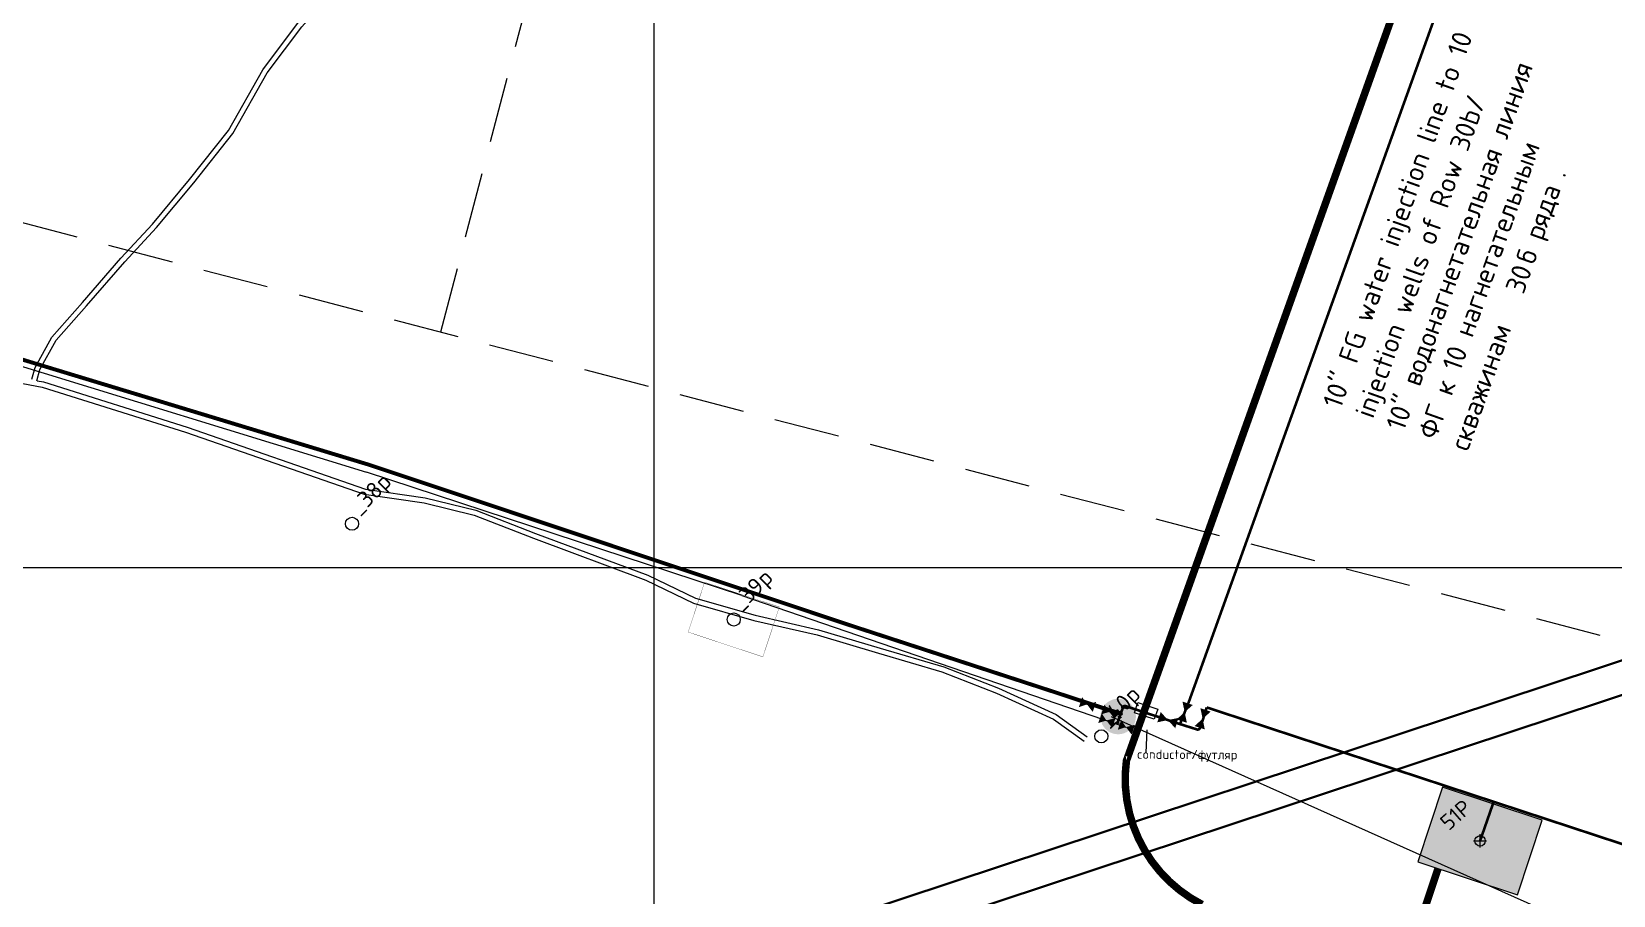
# Model space of a CAD drawing. Header units: millimetres. Extents: x 519 to 9564855, y -810 to 5021775.
# Drawn here: x 9535526 to 9536732, y 4995750 to 4996408 of the extents above; entities that cross this region are included whole.
import ezdxf

# ---------------------------------------------------------------- set-up
doc = ezdxf.new("R2010")
doc.units = ezdxf.units.MM
doc.header["$LTSCALE"] = 2
doc.header["$MEASUREMENT"] = 0
doc.header["$PDMODE"] = 2
doc.header["$PDSIZE"] = 5
doc.linetypes.add('92051501$0$DASHED', pattern=[0.75, 0.5, -0.25])
doc.linetypes.add('DASHED', pattern=[0.75, 0.5, -0.25])
for name, color, linetype in [('42 доп. скв. на 2009 год', 96, 'Continuous'), ('Existing roads', 41, 'Continuous'), ('FIBERGLASS', 212, 'Continuous'), ('GRID_PULKOVO', 7, 'Continuous'), ('New disposal wells', 191, 'Continuous'), ('OilColl&Flowlines', 3, 'Continuous'), ('OLD WELLS(dr.bfr2000)', 24, 'Continuous'), ('ROAD_GROUND', 9, 'Continuous'), ('Скважины 2016', 7, 'Continuous')]:
    doc.layers.add(name, color=color, linetype=linetype)
for name, color, linetype, lineweight in [('Электро', 1, 'Continuous', 30), ('Электроснаб', 1, 'Continuous', 18), ('Электроснабжене', 1, 'Continuous', 18)]:
    doc.layers.add(name, color=color, linetype=linetype, lineweight=lineweight)
doc.styles.add('Elect', font='isocpeur.ttf')

msp = doc.modelspace()

# ---------------------------------------------------------------- hatches: boundary and pattern name
at = {"layer": '42 доп. скв. на 2009 год', "linetype": 'ByBlock', "lineweight": 0, "ltscale": 80}
msp.add_hatch(color=81, dxfattribs=at).paths.add_polyline_path([(9536582.482019547, 4995775.777595408), (9536658.462545207, 4995750.637016011), (9536677.317979746, 4995807.622410256), (9536601.337454084, 4995832.762989642)])
at = {"layer": 'New disposal wells', "linetype": 'ByBlock', "lineweight": 0}
h = msp.add_hatch(color=202, dxfattribs=at)
edge = h.paths.add_edge_path()
edge.add_arc((9536354.023209857, 4995886.498368609), 13.543002181861, 9.0791382e-09, 360.0000000090793)

# ---------------------------------------------------------------- linework, layer by layer
at = {"layer": '42 доп. скв. на 2009 год', "linetype": 'ByBlock', "lineweight": 0, "ltscale": 80}
msp.add_point((9536629.899999637, 4995791.700002822), dxfattribs=at)
at = {"layer": 'Existing roads', "lineweight": 0, "const_width": 5.699999999999987, "flags": 128}
for points in [[(9536652.449999493, 4996670.690002827), (9536360.153018247, 4995852.273513047)], [(9536597.848257827, 4995770.680683838), (9536571.8912253, 4995692.273302259)]]:
    msp.add_lwpolyline(points, dxfattribs=at)
msp.add_lwpolyline([(9536418.043295052, 4995743.208583577, -0.3180823426758494), (9536360.357545927, 4995853.290969487, 0.1160592382658261), (9536360.357545944, 4995853.290969487)], format="xyb", dxfattribs=at)
at = {"layer": 'FIBERGLASS', "color": 5, "linetype": '92051501$0$DASHED', "lineweight": 0, "ltscale": 50}
for p, q in [((9535837.592664523, 4996179.564950096), (9535999.999999257, 4996798.390410178)), ((9535511.933763567, 4996264.684991563), (9537931.337977037, 4995632.306185476))]:
    msp.add_line(p, q, dxfattribs=at)
at = {"layer": 'FIBERGLASS', "lineweight": 0}
for p, q in [((9535210.165339943, 4996252.14841329), (9535783.06068026, 4996078.327823834)), ((9535210.165339943, 4996252.14841329), (9535783.06068026, 4996078.327823834)), ((9536355.554680407, 4995887.32182426), (9535783.06068026, 4996078.327823832)), ((9536355.554680407, 4995887.32182426), (9535783.06068026, 4996078.327823832)), ((9536355.554680413, 4995887.321824257), (9536353.317242118, 4995880.689036682))]:
    msp.add_line(p, q, dxfattribs=at)
at = {"layer": 'GRID_PULKOVO', "lineweight": 0}
for p, q in [((9535999.999997424, 5010000.000001099), (9536000.000000013, 4992000.000002671)), ((9532999.999999236, 4996000.000002196), (9548000.000000002, 4996000.000004235))]:
    msp.add_line(p, q, dxfattribs=at)
at = {"layer": 'New disposal wells', "color": 5, "lineweight": 0}
for p, q in [((9535495.517705923, 4996160.472872261), (9535781.142876113, 4996072.642577669)), ((9536067.101608073, 4995978.766495567), (9536359.974954657, 4995878.407639549))]:
    msp.add_line(p, q, dxfattribs=at)
at = {"layer": 'New disposal wells', "color": 5, "linetype": 'ByBlock', "lineweight": 0, "ltscale": 25}
msp.add_line((9536067.101608073, 4995978.766495567), (9535781.142876113, 4996072.642577669), dxfattribs=at)
at = {"layer": 'New disposal wells', "color": 0, "lineweight": 0}
for p, q in [((9536756.33155048, 4995704.146351019), (9536348.978568917, 4995886.149138976)), ((9536375.992296364, 4995876.413620058), (9536375.232096436, 4995858.876898048))]:
    msp.add_line(p, q, dxfattribs=at)
at = {"layer": 'New disposal wells', "color": 84, "lineweight": 0, "const_width": 1.999999999999998}
for points in [[(9536407.989999633, 4995897.89000279), (9536708.149999492, 4996733.180002837), (9536469.88999948, 4996809.640002798), (9536232.219999474, 4996885.800002763), (9535970.479999464, 4996970.56000272), (9535408.579999428, 4997125.130002634), (9535186.299999423, 4997174.786894761), (9535186.299999423, 4997174.786894761)], [(9536407.989999633, 4995897.89000279), (9536401.188287422, 4995880.722818177), (9536359.18053563, 4995894.581919618)], [(9536629.899999637, 4995791.700002822), (9536640.283750396, 4995821.523238662)]]:
    msp.add_lwpolyline(points, dxfattribs=at)
at = {"layer": 'New disposal wells', "color": 212, "linetype": 'DASHED', "lineweight": 0, "ltscale": 0.07, "const_width": 2.999999999999996}
msp.add_lwpolyline([(9536356.021697367, 4995888.621989378), (9536148.836080603, 4995956.291093412), (9536074.950753553, 4995980.942077953), (9536035.484119793, 4995994.109663691), (9535999.999999383, 4996005.948529927), (9535948.389616733, 4996023.167736981), (9535913.707884504, 4996034.738895684), (9535860.19264118, 4996052.593637465), (9535795.682634147, 4996074.116654948), (9535783.06068026, 4996078.327823832), (9535533.827308372, 4996153.94703133), (9535452.128927473, 4996178.734910942), (9535298.052575137, 4996225.482790528), (9535278.291218927, 4996231.478528918), (9535244.28648552, 4996241.795810957), (9535228.70035416, 4996246.524755933), (9535214.616526388, 4996250.797891129), (9535210.165339943, 4996252.148413291), (9535146.255330123, 4996269.452954503), (9535096.540343724, 4996282.913991882), (9535043.161799472, 4996297.366989485), (9534999.99999934, 4996309.053658782), (9534933.75580782, 4996326.990212779), (9534902.780179804, 4996335.874588622)], dxfattribs=at)
at = {"layer": 'New disposal wells', "color": 212, "linetype": 'ByBlock', "lineweight": 0}
for points in [[(9536325.359680893, 4995897.460895772, 7.999999999999992, 0, 0), (9536330.305719463, 4995895.74584794, 0, 7.999999999999992, 0), (9536335.946310142, 4995893.789962909, 7.999999999999992, 7.999999999999992, 0)], [(9536342.32482528, 4995891.800671627, 7.999999999999992, 0, 0), (9536347.270863865, 4995890.085623795, 0, 7.999999999999992, 0), (9536352.911454553, 4995888.129738763, 7.999999999999992, 7.999999999999992, 0)]]:
    msp.add_lwpolyline(points, format="xyseb", dxfattribs=at)
at = {"layer": 'New disposal wells', "color": 84, "lineweight": 0, "ltscale": 25, "const_width": 1.999999999999998}
for points in [[(9536357.915897807, 4995894.034967774), (9536353.223747801, 4995880.721074365)], [(9536421.515630538, 4995893.442108834), (9536418.267520122, 4995883.007285637)], [(9536421.515630538, 4995893.442108834), (9536932.472812572, 4995725.414208567)], [(9536401.188287422, 4995880.722818177), (9536408.727416433, 4995878.333036532)], [(9536417.137515977, 4995879.580843564), (9536416.245780662, 4995877.467958958)], [(9536418.311527483, 4995883.142801432), (9536416.965817323, 4995879.178074537)], [(9536408.727416433, 4995878.333036532), (9536414.088256432, 4995876.646192225)]]:
    msp.add_lwpolyline(points, dxfattribs=at)
for points in [[(9536357.742676727, 4995893.795732215, -0.3273544023102104), (9536359.488066053, 4995894.540977125, -0.4363554399590777)], [(9536413.729001377, 4995876.747615207, 0.4646183911595365), (9536416.446457976, 4995877.904478848, -0.3643137457367704)]]:
    msp.add_lwpolyline(points, format="xyb", dxfattribs=at)
at = {"layer": 'New disposal wells', "color": 17, "lineweight": 0}
msp.add_lwpolyline([(9536369.044520013, 4995897.165191333), (9536384.173107093, 4995892.16301026), (9536381.364857983, 4995884.481784347), (9536366.476626694, 4995889.404436037)], close=True, dxfattribs=at)
at = {"layer": 'New disposal wells', "color": 5, "linetype": 'ByBlock', "lineweight": 0}
for points in [[(9536340.1317603, 4995885.227493023, 7.999999999999992, 0, 0), (9536345.077798882, 4995883.512445193, 0, 7.999999999999992, 0), (9536350.718389548, 4995881.556560155, 7.999999999999992, 7.999999999999992, 0)], [(9536355.028916072, 4995880.122687387, 7.999999999999992, 0, 0), (9536359.974954648, 4995878.407639549, 0, 7.999999999999992, 0), (9536365.615545336, 4995876.451754522, 7.999999999999992, 7.999999999999992, 0)]]:
    msp.add_lwpolyline(points, format="xyseb", dxfattribs=at)
at = {"layer": 'New disposal wells', "color": 19, "lineweight": 0}
msp.add_lwpolyline([(9536582.482019547, 4995775.777595408), (9536658.462545207, 4995750.637016011), (9536677.317979746, 4995807.622410256), (9536601.337454084, 4995832.762989642)], close=True, dxfattribs=at)
at = {"layer": 'New disposal wells', "color": 7, "lineweight": 0}
msp.add_circle((9536629.899999637, 4995791.700002822), 4, dxfattribs=at)
at = {"layer": 'New disposal wells', "color": 84, "lineweight": 0, "ltscale": 4}
for points in [[(9536403.050386086, 4995897.885076017, 4.52738865264e-05), (9536410.907491876, 4995895.285302063, 4.52738865264e-05), (9536404.727468692, 4995889.780735821, 4.52738865264e-05)], [(9536416.734833525, 4995892.83803825, 4.52738690449e-05), (9536424.591939336, 4995890.2382643, 4.52738690449e-05), (9536418.411916144, 4995884.733698058, 4.52738690449e-05)], [(9536386.473210877, 4995889.947258262, 5.83324531389e-05), (9536391.9809379, 4995883.770051839, 5.83324531389e-05), (9536383.877456697, 4995882.088823541, 5.83324531389e-05)], [(9536400.084419094, 4995885.451280146, 5.83324531389e-05), (9536397.488664916, 4995877.592845417, 5.83324531389e-05), (9536391.9809379, 4995883.770051839, 5.83324531389e-05)], [(9536398.547445497, 4995884.276169579, 4.52738865264e-05), (9536404.727468692, 4995889.780735821, 4.52738865264e-05), (9536406.404551292, 4995881.676395618, 4.52738865264e-05)], [(9536412.23189294, 4995879.229131817, 4.52738690449e-05), (9536418.411916144, 4995884.733698058, 4.52738690449e-05), (9536420.088998733, 4995876.629357857, 4.52738690449e-05)]]:
    msp.add_solid(points, dxfattribs=at)
at = {"layer": 'OilColl&Flowlines', "color": 5, "linetype": 'ByBlock', "lineweight": 0}
for points in [[(9536356.021697367, 4995888.621989378, 3.839999999999995, 0, 0), (9536356.844920313, 4995890.9960879, 0, 3.839999999999995, 0), (9536357.783745127, 4995893.703571427, 3.839999999999995, 3.839999999999995, 0)], [(9536353.52637096, 4995881.375299759, 3.839999999999995, 0, 0), (9536354.349593926, 4995883.749398279, 0, 3.839999999999995, 0), (9536355.288418733, 4995886.45688181, 3.839999999999995, 3.839999999999995, 0)]]:
    msp.add_lwpolyline(points, format="xyseb", dxfattribs=at)
at = {"layer": 'OLD WELLS(dr.bfr2000)', "lineweight": 0}
for centre in [(9535769.9999996, 4996033.400002686), (9536060.999999607, 4995960.400002733), (9536341.199999627, 4995871.400002777)]:
    msp.add_circle(centre, 4.999999999999998, dxfattribs=at)
at = {"layer": 'ROAD_GROUND', "lineweight": 0}
for points in [[(9535525.8670736, 4996143.484350078), (9535528.4137926, 4996152.383297075), (9535541.145297587, 4996175.672636079), (9535564.631596597, 4996202.094722087), (9535593.888752593, 4996235.806197086), (9535618.028322583, 4996261.793373092), (9535646.231686583, 4996295.876589098), (9535675.812119577, 4996333.001025098), (9535702.04499556, 4996379.306987101), (9535728.536484556, 4996414.687873108), (9535765.51932355, 4996456.243212119), (9535790.267734554, 4996500.023105117), (9535822.025305543, 4996543.664798122), (9535845.23288953, 4996588.393945126), (9535865.44236451, 4996633.591490125), (9535883.278017525, 4996679.884027133), (9535905.944660503, 4996724.508980135), (9535943.749037487, 4996773.071518145), (9535967.8472375, 4996805.727038148), (9535975.390115492, 4996828.065561143), (9535981.358177496, 4996852.833019151), (9535988.65783148, 4996880.548218148)], [(9535529.712693587, 4996142.383802075), (9535532.1369996, 4996150.855003078), (9535544.436999597, 4996173.355003081), (9535567.636999592, 4996199.455003081), (9535596.865425587, 4996233.133373087), (9535621.036999587, 4996259.155003089), (9535649.336999564, 4996293.355003107), (9535679.136999572, 4996330.755003102), (9535705.399680557, 4996377.113575102), (9535731.636999553, 4996412.155003107), (9535768.791292544, 4996453.902995119), (9535793.636999536, 4996497.855003122), (9535825.436999537, 4996541.555003121), (9535848.836999524, 4996586.655003132), (9535869.136999523, 4996632.05500313), (9535886.936999517, 4996678.255003137), (9535909.33699952, 4996722.355003138), (9535946.936999507, 4996770.655003146), (9535971.436999487, 4996803.855003142), (9535979.236999497, 4996826.955003149), (9535985.236999486, 4996851.855003146), (9535992.525917487, 4996879.529438149)], [(9534916.236999564, 4996311.755002981), (9534947.936999572, 4996302.055002988), (9535046.536999583, 4996273.055002999), (9535093.169600587, 4996260.042324008), (9535269.33699959, 4996217.755003037), (9535450.5369996, 4996158.855003058), (9535497.536999598, 4996144.255003076), (9535533.8369996, 4996137.555003072), (9535643.1369996, 4996103.255003102), (9535779.336999623, 4996055.855003119), (9535825.01448662, 4996049.347789123), (9535863.136999616, 4996040.055003128), (9535908.43699962, 4996022.355003135), (9535993.936999628, 4995990.45500315), (9536030.336999632, 4995972.955003155), (9536076.33699962, 4995959.75500316), (9536124.536999637, 4995948.755003167), (9536171.436999634, 4995934.855003175), (9536219.736999633, 4995920.455003187), (9536261.336999644, 4995904.355003196), (9536304.736999646, 4995884.455003199), (9536328.13699964, 4995867.755003201)], [(9535529.875459595, 4996142.353760077), (9535534.802412607, 4996141.444378082), (9535644.393497612, 4996107.053031093), (9535780.285275605, 4996059.760297121), (9535825.772014612, 4996053.280257124), (9535864.34388162, 4996043.877936129), (9535909.864075607, 4996026.091900136), (9535995.505960628, 4995994.138963146), (9536031.765376627, 4995976.706552155), (9536077.334395636, 4995963.63022416), (9536125.551336627, 4995952.626358171), (9536172.579836637, 4995938.688268177), (9536221.032327645, 4995924.242805183), (9536262.89389164, 4995908.041575193), (9536306.750518652, 4995887.932200195), (9536330.46063564, 4995871.010877201)]]:
    msp.add_lwpolyline(points, dxfattribs=at)
at = {"layer": 'Скважины 2016', "color": 42, "linetype": '92051501$0$DASHED', "lineweight": 0, "ltscale": 5, "const_width": 0.2}
msp.add_lwpolyline([(9536095.764022877, 4995969.96361534), (9536083.198727887, 4995931.98844764), (9536026.235976338, 4995950.836390123), (9536038.801271327, 4995988.811557825), (9536095.76402288, 4995969.963615344)], dxfattribs=at)
at = {"layer": 'Электро'}
for p, q in [((9537787.42000024, 4996276.510000021), (9531705.860000236, 4994264.250000025)), ((9537788.473037116, 4996250.525453415), (9531707.33593668, 4994238.405381954))]:
    msp.add_line(p, q, dxfattribs=at)
at = {"layer": 'Электроснаб', "color": 1, "lineweight": 0}
for p, q in [((9537787.42000024, 4996276.510000021), (9531705.860000236, 4994264.250000025)), ((9537788.473037116, 4996250.525453415), (9531707.33593668, 4994238.405381954))]:
    msp.add_line(p, q, dxfattribs=at)
at = {"layer": 'Электроснабжене', "color": 1, "lineweight": 0}
for p, q in [((9537787.42000024, 4996276.510000021), (9531705.860000236, 4994264.250000025)), ((9537788.473037116, 4996250.525453415), (9531707.33593668, 4994238.405381954))]:
    msp.add_line(p, q, dxfattribs=at)

# ---------------------------------------------------------------- texts
at = {"color": 0, "linetype": 'ByBlock', "lineweight": 0, "style": 'Elect'}
for s, p in [("10'' FG water injection line to 10 ", (9536523.71552906, 4996120.370535295)), ('10" водонагнетательная линия ', (9536571.863997264, 4996103.3212728)), ('injection wells of Row 30b/', (9536548.35926478, 4996112.744983902)), ('ФГ к 10 нагнетательным ', (9536596.29679426, 4996096.518489426)), ('.', (9536694.4532463, 4996296.528854108)), ('б ряда', (9536670.96581644, 4996230.198491137)), (' 30', (9536659.78869162, 4996198.633405022)), ('скважинам', (9536620.581328394, 4996087.90870463))]:
    msp.add_text(s, height=14.99999999999999, rotation=70.50106197702856, dxfattribs=at).set_placement(p)
at = {"color": 7, "linetype": 'ByBlock', "lineweight": 0, "style": 'Elect'}
msp.add_text('conductor/футляр', height=6.99999999999999, rotation=359.6915560251858, dxfattribs=at).set_placement((9536368.327023223, 4995854.271253556))
at = {"layer": 'New disposal wells', "color": 7, "lineweight": 0, "style": 'Elect'}
msp.add_text('51P', height=12, rotation=41, dxfattribs=at).set_placement((9536606.06741794, 4995798.972007057))
at = {"layer": 'OLD WELLS(dr.bfr2000)', "lineweight": 0, "style": 'Elect'}
for s, p in [(' _38p', (9535769.9999996, 4996033.400002686)), (' _39p', (9536060.999999607, 4995960.400002733)), (' _40p', (9536341.199999627, 4995871.400002777))]:
    msp.add_text(s, height=12.5, rotation=44.99999992453636, dxfattribs=at).set_placement(p)

doc.saveas('drawing.dxf')
